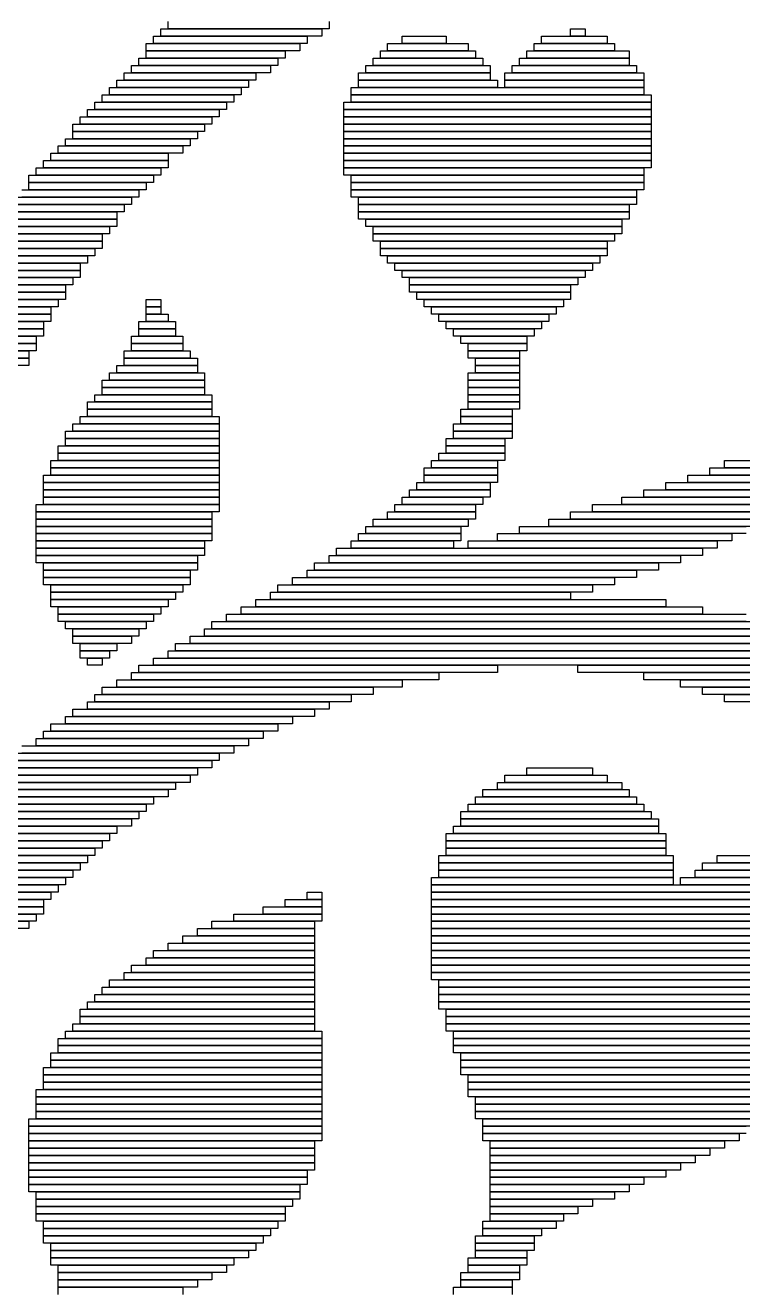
# Model space of a CAD drawing. Extents: x 48 to 975, y 50 to 982.
# Drawn here: x 613.5 to 711.5, y 659.5 to 832.5 of the extents above; entities that cross this region are included whole.
import ezdxf

# ---------------------------------------------------------------- set-up
doc = ezdxf.new("R2010")
doc.units = 0

msp = doc.modelspace()

# ---------------------------------------------------------------- linework, layer by layer
for p, q in [((633, 832), (633, 833)), ((655, 833), (655, 832)), ((631, 831), (652, 831)), ((631, 830), (631, 831)), ((632, 832), (654, 832)), ((632, 831), (632, 832)), ((654, 831), (632, 831)), ((655, 832), (633, 832)), ((652, 831), (652, 830)), ((654, 832), (654, 831)), ((665, 831), (671, 831)), ((665, 830), (665, 831)), ((671, 831), (671, 830)), ((684, 831), (693, 831)), ((684, 830), (684, 831)), ((688, 832), (690, 832)), ((688, 831), (688, 832)), ((690, 831), (688, 831)), ((690, 832), (690, 831)), ((693, 831), (693, 830)), ((630, 830), (651, 830)), ((630, 829), (630, 830)), ((651, 829), (630, 829)), ((630, 829), (649, 829)), ((630, 828), (630, 829)), ((652, 830), (631, 830)), ((649, 829), (649, 828)), ((651, 830), (651, 829)), ((662, 829), (675, 829)), ((662, 828), (662, 829)), ((663, 830), (674, 830)), ((663, 829), (663, 830)), ((674, 829), (663, 829)), ((671, 830), (665, 830)), ((674, 830), (674, 829)), ((675, 829), (675, 828)), ((682, 829), (696, 829)), ((682, 828), (682, 829)), ((683, 830), (694, 830)), ((683, 829), (683, 830)), ((694, 829), (683, 829)), ((693, 830), (684, 830)), ((694, 830), (694, 829)), ((696, 829), (696, 828)), ((628, 827), (647, 827)), ((628, 826), (628, 827)), ((629, 828), (648, 828)), ((629, 827), (629, 828)), ((648, 827), (629, 827)), ((649, 828), (630, 828)), ((647, 827), (647, 826)), ((648, 828), (648, 827)), ((660, 827), (677, 827)), ((660, 826), (660, 827)), ((661, 828), (676, 828)), ((661, 827), (661, 828)), ((676, 827), (661, 827)), ((675, 828), (662, 828)), ((676, 828), (676, 827)), ((677, 827), (677, 826)), ((680, 827), (697, 827)), ((680, 826), (680, 827)), ((681, 828), (696, 828)), ((681, 827), (681, 828)), ((696, 827), (681, 827)), ((696, 828), (682, 828)), ((696, 828), (696, 827)), ((697, 827), (697, 826)), ((627, 826), (645, 826)), ((627, 825), (627, 826)), ((647, 826), (628, 826)), ((645, 826), (645, 825)), ((659, 826), (677, 826)), ((659, 825), (659, 826)), ((677, 826), (660, 826)), ((677, 826), (677, 825)), ((679, 826), (698, 826)), ((679, 825), (679, 826)), ((697, 826), (680, 826)), ((698, 826), (698, 825)), ((625, 824), (643, 824)), ((625, 823), (625, 824)), ((626, 825), (644, 825)), ((626, 824), (626, 825)), ((644, 824), (626, 824)), ((645, 825), (627, 825)), ((643, 824), (643, 823)), ((644, 825), (644, 824)), ((658, 824), (698, 824)), ((658, 823), (658, 824)), ((677, 825), (659, 825)), ((659, 825), (678, 825)), ((659, 824), (659, 825)), ((678, 824), (659, 824)), ((678, 825), (678, 824)), ((698, 825), (679, 825)), ((679, 825), (698, 825)), ((679, 824), (679, 825)), ((698, 824), (679, 824)), ((698, 825), (698, 824)), ((698, 824), (698, 823)), ((623, 822), (641, 822)), ((623, 821), (623, 822)), ((624, 823), (642, 823)), ((624, 822), (624, 823)), ((642, 822), (624, 822)), ((643, 823), (625, 823)), ((641, 822), (641, 821)), ((642, 823), (642, 822)), ((657, 822), (699, 822)), ((657, 821), (657, 822)), ((698, 823), (658, 823)), ((658, 823), (699, 823)), ((658, 822), (658, 823)), ((699, 822), (658, 822)), ((699, 823), (699, 822)), ((699, 822), (699, 821)), ((622, 821), (640, 821)), ((622, 820), (622, 821)), ((641, 821), (623, 821)), ((640, 821), (640, 820)), ((699, 821), (657, 821)), ((657, 821), (699, 821)), ((657, 820), (657, 821)), ((699, 821), (699, 820)), ((620, 819), (638, 819)), ((620, 818), (620, 819)), ((621, 820), (639, 820)), ((621, 819), (621, 820)), ((639, 819), (621, 819)), ((640, 820), (622, 820)), ((638, 819), (638, 818)), ((639, 820), (639, 819)), ((699, 820), (657, 820)), ((657, 820), (699, 820)), ((657, 819), (657, 820)), ((699, 819), (657, 819)), ((657, 819), (699, 819)), ((657, 818), (657, 819)), ((699, 820), (699, 819)), ((699, 819), (699, 818)), ((619, 817), (636, 817)), ((619, 816), (619, 817)), ((638, 818), (620, 818)), ((620, 818), (637, 818)), ((620, 817), (620, 818)), ((637, 817), (620, 817)), ((636, 817), (636, 816)), ((637, 818), (637, 817)), ((699, 818), (657, 818)), ((657, 818), (699, 818)), ((657, 817), (657, 818)), ((699, 817), (657, 817)), ((657, 817), (699, 817)), ((657, 816), (657, 817)), ((699, 818), (699, 817)), ((699, 817), (699, 816)), ((617, 815), (633, 815)), ((617, 814), (617, 815)), ((618, 816), (635, 816)), ((618, 815), (618, 816)), ((635, 815), (618, 815)), ((636, 816), (619, 816)), ((633, 815), (633, 814)), ((635, 816), (635, 815)), ((699, 816), (657, 816)), ((657, 816), (699, 816)), ((657, 815), (657, 816)), ((699, 815), (657, 815)), ((657, 815), (699, 815)), ((657, 814), (657, 815)), ((699, 816), (699, 815)), ((699, 815), (699, 814)), ((616, 814), (633, 814)), ((616, 813), (616, 814)), ((633, 814), (617, 814)), ((633, 814), (633, 813)), ((699, 814), (657, 814)), ((657, 814), (699, 814)), ((657, 813), (657, 814)), ((699, 814), (699, 813)), ((614, 812), (631, 812)), ((614, 811), (614, 812)), ((615, 813), (632, 813)), ((615, 812), (615, 813)), ((632, 812), (615, 812)), ((633, 813), (616, 813)), ((631, 812), (631, 811)), ((632, 813), (632, 812)), ((699, 813), (657, 813)), ((657, 813), (698, 813)), ((657, 812), (657, 813)), ((698, 812), (657, 812)), ((658, 812), (698, 812)), ((658, 811), (658, 812)), ((698, 813), (698, 812)), ((698, 812), (698, 811)), ((613, 810), (629, 810)), ((631, 811), (614, 811)), ((614, 811), (630, 811)), ((614, 810), (614, 811)), ((630, 810), (614, 810)), ((629, 810), (629, 809)), ((630, 811), (630, 810)), ((698, 811), (658, 811)), ((658, 811), (698, 811)), ((658, 810), (658, 811)), ((698, 810), (658, 810)), ((658, 810), (697, 810)), ((658, 809), (658, 810)), ((697, 810), (697, 809)), ((698, 811), (698, 810)), ((611, 808), (627, 808)), ((612, 809), (628, 809)), ((628, 808), (612, 808)), ((629, 809), (613, 809)), ((627, 808), (627, 807)), ((628, 809), (628, 808)), ((697, 809), (658, 809)), ((659, 809), (697, 809)), ((659, 808), (659, 809)), ((697, 808), (659, 808)), ((659, 808), (696, 808)), ((659, 807), (659, 808)), ((696, 808), (696, 807)), ((697, 809), (697, 808)), ((627, 807), (611, 807)), ((611, 807), (626, 807)), ((626, 807), (626, 806)), ((696, 807), (659, 807)), ((659, 807), (696, 807)), ((659, 806), (659, 807)), ((696, 807), (696, 806)), ((609, 805), (625, 805)), ((610, 806), (626, 806)), ((626, 805), (610, 805)), ((626, 806), (611, 806)), ((625, 805), (625, 804)), ((626, 806), (626, 805)), ((696, 806), (659, 806)), ((660, 806), (695, 806)), ((660, 805), (660, 806)), ((695, 805), (660, 805)), ((661, 805), (695, 805)), ((661, 804), (661, 805)), ((695, 806), (695, 805)), ((695, 805), (695, 804)), ((608, 804), (624, 804)), ((624, 803), (608, 803)), ((608, 803), (624, 803)), ((625, 804), (609, 804)), ((624, 804), (624, 803)), ((624, 803), (624, 802)), ((695, 804), (661, 804)), ((661, 804), (694, 804)), ((661, 803), (661, 804)), ((694, 803), (661, 803)), ((662, 803), (693, 803)), ((662, 802), (662, 803)), ((693, 803), (693, 802)), ((694, 804), (694, 803)), ((606, 801), (622, 801)), ((607, 802), (623, 802)), ((623, 801), (607, 801)), ((624, 802), (608, 802)), ((622, 801), (622, 800)), ((623, 802), (623, 801)), ((693, 802), (662, 802)), ((662, 802), (693, 802)), ((662, 801), (662, 802)), ((693, 801), (662, 801)), ((663, 801), (692, 801)), ((663, 800), (663, 801)), ((692, 801), (692, 800)), ((693, 802), (693, 801)), ((622, 800), (606, 800)), ((606, 800), (621, 800)), ((621, 800), (621, 799)), ((692, 800), (663, 800)), ((664, 800), (691, 800)), ((664, 799), (664, 800)), ((691, 800), (691, 799)), ((605, 799), (621, 799)), ((621, 798), (605, 798)), ((605, 798), (620, 798)), ((621, 799), (606, 799)), ((620, 798), (620, 797)), ((621, 799), (621, 798)), ((691, 799), (664, 799)), ((665, 799), (690, 799)), ((665, 798), (665, 799)), ((690, 798), (665, 798)), ((666, 798), (689, 798)), ((666, 797), (666, 798)), ((689, 798), (689, 797)), ((690, 799), (690, 798)), ((594, 797), (619, 797)), ((619, 796), (594, 796)), ((594, 796), (619, 796)), ((620, 797), (605, 797)), ((619, 797), (619, 796)), ((619, 796), (619, 795)), ((689, 797), (666, 797)), ((666, 797), (688, 797)), ((666, 796), (666, 797)), ((688, 796), (666, 796)), ((667, 796), (688, 796)), ((667, 795), (667, 796)), ((688, 797), (688, 796)), ((688, 796), (688, 795)), ((619, 795), (594, 795)), ((594, 795), (618, 795)), ((618, 795), (618, 794)), ((630, 795), (632, 795)), ((630, 794), (630, 795)), ((632, 795), (632, 794)), ((688, 795), (667, 795)), ((668, 795), (687, 795)), ((668, 794), (668, 795)), ((687, 795), (687, 794)), ((618, 794), (594, 794)), ((594, 794), (617, 794)), ((617, 793), (594, 793)), ((594, 793), (617, 793)), ((617, 794), (617, 793)), ((617, 793), (617, 792)), ((632, 794), (630, 794)), ((630, 794), (632, 794)), ((630, 793), (630, 794)), ((632, 793), (630, 793)), ((630, 793), (633, 793)), ((630, 792), (630, 793)), ((632, 794), (632, 793)), ((633, 793), (633, 792)), ((687, 794), (668, 794)), ((669, 794), (686, 794)), ((669, 793), (669, 794)), ((686, 793), (669, 793)), ((670, 793), (685, 793)), ((670, 792), (670, 793)), ((685, 793), (685, 792)), ((686, 794), (686, 793)), ((617, 792), (594, 792)), ((594, 792), (616, 792)), ((616, 791), (594, 791)), ((594, 791), (616, 791)), ((616, 792), (616, 791)), ((616, 791), (616, 790)), ((629, 792), (634, 792)), ((629, 791), (629, 792)), ((634, 791), (629, 791)), ((629, 791), (634, 791)), ((629, 790), (629, 791)), ((633, 792), (630, 792)), ((634, 792), (634, 791)), ((634, 791), (634, 790)), ((685, 792), (670, 792)), ((671, 792), (684, 792)), ((671, 791), (671, 792)), ((684, 791), (671, 791)), ((672, 791), (683, 791)), ((672, 790), (672, 791)), ((683, 791), (683, 790)), ((684, 792), (684, 791)), ((616, 790), (594, 790)), ((594, 790), (615, 790)), ((615, 789), (594, 789)), ((594, 789), (615, 789)), ((615, 790), (615, 789)), ((615, 789), (615, 788)), ((628, 790), (635, 790)), ((628, 789), (628, 790)), ((635, 789), (628, 789)), ((628, 789), (635, 789)), ((628, 788), (628, 789)), ((634, 790), (629, 790)), ((635, 790), (635, 789)), ((635, 789), (635, 788)), ((683, 790), (672, 790)), ((673, 790), (682, 790)), ((673, 789), (673, 790)), ((682, 789), (673, 789)), ((674, 789), (682, 789)), ((674, 788), (674, 789)), ((682, 790), (682, 789)), ((682, 789), (682, 788)), ((593, 788), (614, 788)), ((615, 788), (594, 788)), ((614, 788), (614, 787)), ((627, 788), (636, 788)), ((627, 787), (627, 788)), ((635, 788), (628, 788)), ((636, 788), (636, 787)), ((682, 788), (674, 788)), ((674, 788), (681, 788)), ((674, 787), (674, 788)), ((681, 788), (681, 787)), ((614, 787), (593, 787)), ((593, 787), (614, 787)), ((614, 786), (593, 786)), ((614, 787), (614, 786)), ((626, 786), (637, 786)), ((626, 785), (626, 786)), ((636, 787), (627, 787)), ((627, 787), (637, 787)), ((627, 786), (627, 787)), ((637, 786), (627, 786)), ((637, 787), (637, 786)), ((637, 786), (637, 785)), ((681, 787), (674, 787)), ((675, 787), (681, 787)), ((675, 786), (675, 787)), ((681, 786), (675, 786)), ((675, 786), (681, 786)), ((675, 785), (675, 786)), ((681, 787), (681, 786)), ((681, 786), (681, 785)), ((624, 784), (638, 784)), ((624, 783), (624, 784)), ((625, 785), (638, 785)), ((625, 784), (625, 785)), ((638, 784), (625, 784)), ((637, 785), (626, 785)), ((638, 785), (638, 784)), ((638, 784), (638, 783)), ((674, 785), (681, 785)), ((674, 784), (674, 785)), ((681, 784), (674, 784)), ((674, 784), (681, 784)), ((674, 783), (674, 784)), ((681, 785), (675, 785)), ((681, 785), (681, 784)), ((681, 784), (681, 783)), ((623, 782), (639, 782)), ((623, 781), (623, 782)), ((638, 783), (624, 783)), ((624, 783), (638, 783)), ((624, 782), (624, 783)), ((638, 782), (624, 782)), ((638, 783), (638, 782)), ((639, 782), (639, 781)), ((681, 783), (674, 783)), ((674, 783), (681, 783)), ((674, 782), (674, 783)), ((681, 782), (674, 782)), ((674, 782), (681, 782)), ((674, 781), (674, 782)), ((681, 783), (681, 782)), ((681, 782), (681, 781)), ((622, 781), (639, 781)), ((622, 780), (622, 781)), ((639, 781), (623, 781)), ((639, 781), (639, 780)), ((681, 781), (674, 781)), ((674, 781), (681, 781)), ((674, 780), (674, 781)), ((681, 781), (681, 780)), ((621, 779), (640, 779)), ((621, 778), (621, 779)), ((639, 780), (622, 780)), ((622, 780), (639, 780)), ((622, 779), (622, 780)), ((639, 779), (622, 779)), ((639, 780), (639, 779)), ((640, 779), (640, 778)), ((673, 780), (680, 780)), ((673, 779), (673, 780)), ((680, 779), (673, 779)), ((673, 779), (680, 779)), ((673, 778), (673, 779)), ((681, 780), (674, 780)), ((680, 780), (680, 779)), ((680, 779), (680, 778)), ((619, 777), (640, 777)), ((619, 776), (619, 777)), ((620, 778), (640, 778)), ((620, 777), (620, 778)), ((640, 777), (620, 777)), ((640, 778), (621, 778)), ((640, 778), (640, 777)), ((640, 777), (640, 776)), ((672, 778), (680, 778)), ((672, 777), (672, 778)), ((680, 777), (672, 777)), ((672, 777), (680, 777)), ((672, 776), (672, 777)), ((680, 778), (673, 778)), ((680, 778), (680, 777)), ((680, 777), (680, 776)), ((640, 776), (619, 776)), ((619, 776), (640, 776)), ((619, 775), (619, 776)), ((640, 776), (640, 775)), ((671, 776), (679, 776)), ((671, 775), (671, 776)), ((680, 776), (672, 776)), ((679, 776), (679, 775)), ((618, 775), (640, 775)), ((618, 774), (618, 775)), ((640, 774), (618, 774)), ((618, 774), (640, 774)), ((618, 773), (618, 774)), ((640, 775), (619, 775)), ((640, 775), (640, 774)), ((640, 774), (640, 773)), ((670, 774), (679, 774)), ((670, 773), (670, 774)), ((679, 775), (671, 775)), ((671, 775), (679, 775)), ((671, 774), (671, 775)), ((679, 774), (671, 774)), ((679, 775), (679, 774)), ((679, 774), (679, 773)), ((617, 773), (640, 773)), ((617, 772), (617, 773)), ((640, 772), (617, 772)), ((617, 772), (640, 772)), ((617, 771), (617, 772)), ((640, 773), (618, 773)), ((640, 773), (640, 772)), ((640, 772), (640, 771)), ((668, 772), (678, 772)), ((668, 771), (668, 772)), ((669, 773), (678, 773)), ((669, 772), (669, 773)), ((678, 772), (669, 772)), ((679, 773), (670, 773)), ((678, 773), (678, 772)), ((678, 772), (678, 771)), ((707, 772), (727, 772)), ((707, 771), (707, 772)), ((709, 773), (729, 773)), ((709, 772), (709, 773)), ((729, 772), (709, 772)), ((616, 771), (640, 771)), ((616, 770), (616, 771)), ((640, 770), (616, 770)), ((616, 770), (640, 770)), ((616, 769), (616, 770)), ((640, 771), (617, 771)), ((640, 771), (640, 770)), ((640, 770), (640, 769)), ((667, 770), (677, 770)), ((667, 769), (667, 770)), ((678, 771), (668, 771)), ((668, 771), (678, 771)), ((668, 770), (668, 771)), ((678, 770), (668, 770)), ((677, 770), (677, 769)), ((678, 771), (678, 770)), ((701, 770), (724, 770)), ((701, 769), (701, 770)), ((704, 771), (726, 771)), ((704, 770), (704, 771)), ((726, 770), (704, 770)), ((727, 771), (707, 771)), ((640, 769), (616, 769)), ((616, 769), (640, 769)), ((616, 768), (616, 769)), ((640, 769), (640, 768)), ((666, 769), (677, 769)), ((666, 768), (666, 769)), ((677, 769), (667, 769)), ((677, 769), (677, 768)), ((698, 769), (722, 769)), ((698, 768), (698, 769)), ((724, 769), (701, 769)), ((615, 767), (640, 767)), ((615, 766), (615, 767)), ((640, 768), (616, 768)), ((616, 768), (640, 768)), ((616, 767), (616, 768)), ((640, 767), (616, 767)), ((640, 768), (640, 767)), ((640, 767), (640, 766)), ((664, 767), (675, 767)), ((664, 766), (664, 767)), ((665, 768), (676, 768)), ((665, 767), (665, 768)), ((676, 767), (665, 767)), ((677, 768), (666, 768)), ((675, 767), (675, 766)), ((676, 768), (676, 767)), ((691, 767), (719, 767)), ((691, 766), (691, 767)), ((695, 768), (720, 768)), ((695, 767), (695, 768)), ((720, 767), (695, 767)), ((722, 768), (698, 768)), ((640, 766), (615, 766)), ((615, 766), (639, 766)), ((615, 765), (615, 766)), ((639, 765), (615, 765)), ((615, 765), (639, 765)), ((615, 764), (615, 765)), ((639, 766), (639, 765)), ((639, 765), (639, 764)), ((661, 765), (674, 765)), ((661, 764), (661, 765)), ((663, 766), (675, 766)), ((663, 765), (663, 766)), ((675, 765), (663, 765)), ((675, 766), (664, 766)), ((674, 765), (674, 764)), ((675, 766), (675, 765)), ((685, 765), (715, 765)), ((685, 764), (685, 765)), ((688, 766), (717, 766)), ((688, 765), (688, 766)), ((717, 765), (688, 765)), ((719, 766), (691, 766)), ((639, 764), (615, 764)), ((615, 764), (639, 764)), ((615, 763), (615, 764)), ((639, 763), (615, 763)), ((615, 763), (639, 763)), ((615, 762), (615, 763)), ((639, 764), (639, 763)), ((639, 763), (639, 762)), ((659, 763), (673, 763)), ((659, 762), (659, 763)), ((660, 764), (673, 764)), ((660, 763), (660, 764)), ((673, 763), (660, 763)), ((674, 764), (661, 764)), ((673, 764), (673, 763)), ((673, 763), (673, 762)), ((678, 763), (710, 763)), ((678, 762), (678, 763)), ((681, 764), (712, 764)), ((681, 763), (681, 764)), ((712, 763), (681, 763)), ((715, 764), (685, 764)), ((710, 763), (710, 762)), ((639, 762), (615, 762)), ((615, 762), (638, 762)), ((615, 761), (615, 762)), ((638, 762), (638, 761)), ((658, 762), (672, 762)), ((658, 761), (658, 762)), ((673, 762), (659, 762)), ((672, 762), (672, 761)), ((674, 762), (708, 762)), ((674, 761), (674, 762)), ((710, 762), (678, 762)), ((708, 762), (708, 761)), ((638, 761), (615, 761)), ((615, 761), (638, 761)), ((615, 760), (615, 761)), ((638, 760), (615, 760)), ((615, 760), (637, 760)), ((615, 759), (615, 760)), ((637, 760), (637, 759)), ((638, 761), (638, 760)), ((655, 760), (703, 760)), ((655, 759), (655, 760)), ((656, 761), (706, 761)), ((656, 760), (656, 761)), ((706, 760), (656, 760)), ((672, 761), (658, 761)), ((708, 761), (674, 761)), ((703, 760), (703, 759)), ((706, 761), (706, 760)), ((637, 759), (615, 759)), ((616, 759), (637, 759)), ((616, 758), (616, 759)), ((637, 758), (616, 758)), ((616, 758), (636, 758)), ((616, 757), (616, 758)), ((636, 758), (636, 757)), ((637, 759), (637, 758)), ((652, 758), (697, 758)), ((652, 757), (652, 758)), ((653, 759), (700, 759)), ((653, 758), (653, 759)), ((700, 758), (653, 758)), ((703, 759), (655, 759)), ((697, 758), (697, 757)), ((700, 759), (700, 758)), ((636, 757), (616, 757)), ((616, 757), (636, 757)), ((616, 756), (616, 757)), ((636, 757), (636, 756)), ((650, 757), (694, 757)), ((650, 756), (650, 757)), ((697, 757), (652, 757)), ((694, 757), (694, 756)), ((636, 756), (616, 756)), ((617, 756), (635, 756)), ((617, 755), (617, 756)), ((635, 755), (617, 755)), ((617, 755), (634, 755)), ((617, 754), (617, 755)), ((634, 755), (634, 754)), ((635, 756), (635, 755)), ((647, 755), (688, 755)), ((647, 754), (647, 755)), ((648, 756), (691, 756)), ((648, 755), (648, 756)), ((691, 755), (648, 755)), ((694, 756), (650, 756)), ((688, 755), (688, 754)), ((691, 756), (691, 755)), ((634, 754), (617, 754)), ((617, 754), (633, 754)), ((617, 753), (617, 754)), ((633, 753), (617, 753)), ((618, 753), (632, 753)), ((618, 752), (618, 753)), ((632, 753), (632, 752)), ((633, 754), (633, 753)), ((643, 753), (706, 753)), ((643, 752), (643, 753)), ((645, 754), (701, 754)), ((645, 753), (645, 754)), ((701, 753), (645, 753)), ((688, 754), (647, 754)), ((701, 754), (701, 753)), ((706, 753), (706, 752)), ((632, 752), (618, 752)), ((618, 752), (631, 752)), ((618, 751), (618, 752)), ((631, 751), (618, 751)), ((619, 751), (630, 751)), ((619, 750), (619, 751)), ((630, 751), (630, 750)), ((631, 752), (631, 751)), ((639, 751), (716, 751)), ((639, 750), (639, 751)), ((641, 752), (712, 752)), ((641, 751), (641, 752)), ((712, 751), (641, 751)), ((706, 752), (643, 752)), ((630, 750), (619, 750)), ((620, 750), (629, 750)), ((620, 749), (620, 750)), ((629, 750), (629, 749)), ((638, 750), (721, 750)), ((638, 749), (638, 750)), ((716, 750), (639, 750)), ((629, 749), (620, 749)), ((620, 749), (628, 749)), ((620, 748), (620, 749)), ((628, 748), (620, 748)), ((621, 748), (626, 748)), ((621, 747), (621, 748)), ((626, 748), (626, 747)), ((628, 749), (628, 748)), ((634, 748), (728, 748)), ((634, 747), (634, 748)), ((636, 749), (724, 749)), ((636, 748), (636, 749)), ((724, 748), (636, 748)), ((721, 749), (638, 749)), ((626, 747), (621, 747)), ((621, 747), (625, 747)), ((621, 746), (621, 747)), ((625, 746), (621, 746)), ((622, 746), (624, 746)), ((622, 745), (622, 746)), ((624, 746), (624, 745)), ((625, 747), (625, 746)), ((631, 746), (739, 746)), ((631, 745), (631, 746)), ((633, 747), (733, 747)), ((633, 746), (633, 747)), ((733, 746), (633, 746)), ((728, 747), (634, 747)), ((624, 745), (622, 745)), ((628, 744), (670, 744)), ((628, 743), (628, 744)), ((629, 745), (678, 745)), ((629, 744), (629, 745)), ((678, 744), (629, 744)), ((739, 745), (631, 745)), ((670, 744), (670, 743)), ((678, 745), (678, 744)), ((689, 745), (800, 745)), ((689, 744), (689, 745)), ((800, 744), (689, 744)), ((698, 744), (799, 744)), ((698, 743), (698, 744)), ((626, 743), (665, 743)), ((626, 742), (626, 743)), ((670, 743), (628, 743)), ((665, 743), (665, 742)), ((799, 743), (698, 743)), ((703, 743), (798, 743)), ((703, 742), (703, 743)), ((623, 741), (658, 741)), ((623, 740), (623, 741)), ((624, 742), (661, 742)), ((624, 741), (624, 742)), ((661, 741), (624, 741)), ((665, 742), (626, 742)), ((658, 741), (658, 740)), ((661, 742), (661, 741)), ((798, 742), (703, 742)), ((706, 742), (797, 742)), ((706, 741), (706, 742)), ((797, 741), (706, 741)), ((709, 741), (796, 741)), ((709, 740), (709, 741)), ((620, 739), (653, 739)), ((620, 738), (620, 739)), ((622, 740), (655, 740)), ((622, 739), (622, 740)), ((655, 739), (622, 739)), ((658, 740), (623, 740)), ((653, 739), (653, 738)), ((655, 740), (655, 739)), ((796, 740), (709, 740)), ((617, 737), (648, 737)), ((617, 736), (617, 737)), ((619, 738), (650, 738)), ((619, 737), (619, 738)), ((650, 737), (619, 737)), ((653, 738), (620, 738)), ((648, 737), (648, 736)), ((650, 738), (650, 737)), ((616, 736), (646, 736)), ((616, 735), (616, 736)), ((648, 736), (617, 736)), ((646, 736), (646, 735)), ((613, 734), (642, 734)), ((615, 735), (644, 735)), ((615, 734), (615, 735)), ((644, 734), (615, 734)), ((646, 735), (616, 735)), ((642, 734), (642, 733)), ((644, 735), (644, 734)), ((611, 732), (639, 732)), ((612, 733), (640, 733)), ((640, 732), (612, 732)), ((642, 733), (613, 733)), ((639, 732), (639, 731)), ((640, 733), (640, 732)), ((610, 731), (637, 731)), ((639, 731), (611, 731)), ((637, 731), (637, 730)), ((682, 731), (691, 731)), ((682, 730), (682, 731)), ((691, 731), (691, 730)), ((608, 729), (634, 729)), ((609, 730), (636, 730)), ((636, 729), (609, 729)), ((637, 730), (610, 730)), ((634, 729), (634, 728)), ((636, 730), (636, 729)), ((678, 729), (695, 729)), ((678, 728), (678, 729)), ((679, 730), (693, 730)), ((679, 729), (679, 730)), ((693, 729), (679, 729)), ((691, 730), (682, 730)), ((693, 730), (693, 729)), ((695, 729), (695, 728)), ((605, 727), (631, 727)), ((607, 728), (633, 728)), ((633, 727), (607, 727)), ((634, 728), (608, 728)), ((631, 727), (631, 726)), ((633, 728), (633, 727)), ((675, 727), (697, 727)), ((675, 726), (675, 727)), ((676, 728), (696, 728)), ((676, 727), (676, 728)), ((696, 727), (676, 727)), ((695, 728), (678, 728)), ((696, 728), (696, 727)), ((697, 727), (697, 726)), ((603, 725), (629, 725)), ((604, 726), (630, 726)), ((630, 725), (604, 725)), ((631, 726), (605, 726)), ((629, 725), (629, 724)), ((630, 726), (630, 725)), ((673, 725), (699, 725)), ((673, 724), (673, 725)), ((674, 726), (698, 726)), ((674, 725), (674, 726)), ((698, 725), (674, 725)), ((697, 726), (675, 726)), ((698, 726), (698, 725)), ((699, 725), (699, 724)), ((602, 724), (628, 724)), ((629, 724), (603, 724)), ((628, 724), (628, 723)), ((699, 724), (673, 724)), ((673, 724), (700, 724)), ((673, 723), (673, 724)), ((700, 724), (700, 723)), ((600, 722), (625, 722)), ((601, 723), (626, 723)), ((626, 722), (601, 722)), ((628, 723), (602, 723)), ((625, 722), (625, 721)), ((626, 723), (626, 722)), ((671, 722), (701, 722)), ((671, 721), (671, 722)), ((672, 723), (700, 723)), ((672, 722), (672, 723)), ((700, 722), (672, 722)), ((700, 723), (673, 723)), ((700, 723), (700, 722)), ((701, 722), (701, 721)), ((598, 720), (623, 720)), ((599, 721), (624, 721)), ((624, 720), (599, 720)), ((625, 721), (600, 721)), ((623, 720), (623, 719)), ((624, 721), (624, 720)), ((701, 721), (671, 721)), ((671, 721), (701, 721)), ((671, 720), (671, 721)), ((701, 720), (671, 720)), ((671, 720), (701, 720)), ((671, 719), (671, 720)), ((701, 721), (701, 720)), ((701, 720), (701, 719)), ((596, 718), (621, 718)), ((597, 719), (622, 719)), ((622, 718), (597, 718)), ((623, 719), (598, 719)), ((621, 718), (621, 717)), ((622, 719), (622, 718)), ((670, 719), (702, 719)), ((670, 718), (670, 719)), ((702, 718), (670, 718)), ((670, 718), (702, 718)), ((670, 717), (670, 718)), ((701, 719), (671, 719)), ((702, 719), (702, 718)), ((702, 718), (702, 717)), ((706, 718), (722, 718)), ((706, 717), (706, 718)), ((708, 719), (720, 719)), ((708, 718), (708, 719)), ((720, 718), (708, 718)), ((595, 717), (620, 717)), ((621, 717), (596, 717)), ((620, 717), (620, 716)), ((702, 717), (670, 717)), ((670, 717), (702, 717)), ((670, 716), (670, 717)), ((702, 717), (702, 716)), ((705, 717), (723, 717)), ((705, 716), (705, 717)), ((722, 717), (706, 717)), ((594, 715), (618, 715)), ((620, 716), (595, 716)), ((595, 716), (619, 716)), ((619, 715), (595, 715)), ((618, 715), (618, 714)), ((619, 716), (619, 715)), ((669, 716), (702, 716)), ((669, 715), (669, 716)), ((702, 715), (669, 715)), ((669, 715), (725, 715)), ((669, 714), (669, 715)), ((702, 716), (670, 716)), ((702, 716), (702, 715)), ((703, 716), (724, 716)), ((703, 715), (703, 716)), ((724, 715), (703, 715)), ((723, 716), (705, 716)), ((592, 713), (616, 713)), ((593, 714), (617, 714)), ((617, 713), (593, 713)), ((618, 714), (594, 714)), ((616, 713), (616, 712)), ((617, 714), (617, 713)), ((649, 713), (654, 713)), ((649, 712), (649, 713)), ((652, 714), (654, 714)), ((652, 713), (652, 714)), ((654, 713), (652, 713)), ((654, 714), (654, 713)), ((654, 713), (654, 712)), ((725, 714), (669, 714)), ((669, 714), (726, 714)), ((669, 713), (669, 714)), ((726, 713), (669, 713)), ((669, 713), (727, 713)), ((669, 712), (669, 713)), ((591, 712), (616, 712)), ((616, 712), (592, 712)), ((616, 712), (616, 711)), ((646, 712), (654, 712)), ((646, 711), (646, 712)), ((654, 712), (649, 712)), ((654, 712), (654, 711)), ((727, 712), (669, 712)), ((669, 712), (727, 712)), ((669, 711), (669, 712)), ((590, 710), (614, 710)), ((616, 711), (591, 711)), ((591, 711), (615, 711)), ((615, 710), (591, 710)), ((614, 710), (614, 709)), ((615, 711), (615, 710)), ((639, 710), (653, 710)), ((639, 709), (639, 710)), ((642, 711), (654, 711)), ((642, 710), (642, 711)), ((654, 710), (642, 710)), ((654, 711), (646, 711)), ((653, 710), (653, 709)), ((654, 711), (654, 710)), ((727, 711), (669, 711)), ((669, 711), (727, 711)), ((669, 710), (669, 711)), ((727, 710), (669, 710)), ((669, 710), (728, 710)), ((669, 709), (669, 710)), ((614, 709), (590, 709)), ((635, 708), (653, 708)), ((635, 707), (635, 708)), ((637, 709), (653, 709)), ((637, 708), (637, 709)), ((653, 708), (637, 708)), ((653, 709), (639, 709)), ((653, 709), (653, 708)), ((653, 708), (653, 707)), ((728, 709), (669, 709)), ((669, 709), (728, 709)), ((669, 708), (669, 709)), ((728, 708), (669, 708)), ((669, 708), (728, 708)), ((669, 707), (669, 708)), ((631, 706), (653, 706)), ((631, 705), (631, 706)), ((633, 707), (653, 707)), ((633, 706), (633, 707)), ((653, 706), (633, 706)), ((653, 707), (635, 707)), ((653, 707), (653, 706)), ((653, 706), (653, 705)), ((728, 707), (669, 707)), ((669, 707), (728, 707)), ((669, 706), (669, 707)), ((728, 706), (669, 706)), ((669, 706), (728, 706)), ((669, 705), (669, 706)), ((630, 705), (653, 705)), ((630, 704), (630, 705)), ((653, 705), (631, 705)), ((653, 705), (653, 704)), ((728, 705), (669, 705)), ((669, 705), (728, 705)), ((669, 704), (669, 705)), ((627, 703), (653, 703)), ((627, 702), (627, 703)), ((628, 704), (653, 704)), ((628, 703), (628, 704)), ((653, 703), (628, 703)), ((653, 704), (630, 704)), ((653, 704), (653, 703)), ((653, 703), (653, 702)), ((728, 704), (669, 704)), ((669, 704), (728, 704)), ((669, 703), (669, 704)), ((728, 703), (669, 703)), ((669, 703), (728, 703)), ((669, 702), (669, 703)), ((624, 701), (653, 701)), ((624, 700), (624, 701)), ((625, 702), (653, 702)), ((625, 701), (625, 702)), ((653, 701), (625, 701)), ((653, 702), (627, 702)), ((653, 702), (653, 701)), ((653, 701), (653, 700)), ((728, 702), (669, 702)), ((670, 702), (728, 702)), ((670, 701), (670, 702)), ((728, 701), (670, 701)), ((670, 701), (728, 701)), ((670, 700), (670, 701)), ((622, 699), (653, 699)), ((622, 698), (622, 699)), ((623, 700), (653, 700)), ((623, 699), (623, 700)), ((653, 699), (623, 699)), ((653, 700), (624, 700)), ((653, 700), (653, 699)), ((653, 699), (653, 698)), ((728, 700), (670, 700)), ((670, 700), (728, 700)), ((670, 699), (670, 700)), ((728, 699), (670, 699)), ((670, 699), (727, 699)), ((670, 698), (670, 699)), ((621, 698), (653, 698)), ((621, 697), (621, 698)), ((653, 698), (622, 698)), ((653, 698), (653, 697)), ((727, 698), (670, 698)), ((671, 698), (727, 698)), ((671, 697), (671, 698)), ((620, 696), (653, 696)), ((620, 695), (620, 696)), ((653, 697), (621, 697)), ((621, 697), (653, 697)), ((621, 696), (621, 697)), ((653, 696), (621, 696)), ((653, 697), (653, 696)), ((653, 696), (653, 695)), ((727, 697), (671, 697)), ((671, 697), (726, 697)), ((671, 696), (671, 697)), ((726, 696), (671, 696)), ((671, 696), (726, 696)), ((671, 695), (671, 696)), ((618, 694), (654, 694)), ((618, 693), (618, 694)), ((619, 695), (654, 695)), ((619, 694), (619, 695)), ((654, 694), (619, 694)), ((653, 695), (620, 695)), ((654, 695), (654, 694)), ((654, 694), (654, 693)), ((726, 695), (671, 695)), ((672, 695), (725, 695)), ((672, 694), (672, 695)), ((725, 694), (672, 694)), ((672, 694), (725, 694)), ((672, 693), (672, 694)), ((617, 692), (654, 692)), ((617, 691), (617, 692)), ((654, 693), (618, 693)), ((618, 693), (654, 693)), ((618, 692), (618, 693)), ((654, 692), (618, 692)), ((654, 693), (654, 692)), ((654, 692), (654, 691)), ((725, 693), (672, 693)), ((672, 693), (724, 693)), ((672, 692), (672, 693)), ((724, 692), (672, 692)), ((673, 692), (723, 692)), ((673, 691), (673, 692)), ((654, 691), (617, 691)), ((617, 691), (654, 691)), ((617, 690), (617, 691)), ((654, 691), (654, 690)), ((723, 691), (673, 691)), ((673, 691), (722, 691)), ((673, 690), (673, 691)), ((616, 690), (654, 690)), ((616, 689), (616, 690)), ((654, 689), (616, 689)), ((616, 689), (654, 689)), ((616, 688), (616, 689)), ((654, 690), (617, 690)), ((654, 690), (654, 689)), ((654, 689), (654, 688)), ((722, 690), (673, 690)), ((673, 690), (722, 690)), ((673, 689), (673, 690)), ((722, 689), (673, 689)), ((674, 689), (721, 689)), ((674, 688), (674, 689)), ((615, 687), (654, 687)), ((615, 686), (615, 687)), ((654, 688), (616, 688)), ((616, 688), (654, 688)), ((616, 687), (616, 688)), ((654, 687), (616, 687)), ((654, 688), (654, 687)), ((654, 687), (654, 686)), ((721, 688), (674, 688)), ((674, 688), (720, 688)), ((674, 687), (674, 688)), ((720, 687), (674, 687)), ((674, 687), (719, 687)), ((674, 686), (674, 687)), ((654, 686), (615, 686)), ((615, 686), (654, 686)), ((615, 685), (615, 686)), ((654, 686), (654, 685)), ((719, 686), (674, 686)), ((675, 686), (718, 686)), ((675, 685), (675, 686)), ((654, 685), (615, 685)), ((615, 685), (654, 685)), ((615, 684), (615, 685)), ((654, 684), (615, 684)), ((615, 684), (654, 684)), ((615, 683), (615, 684)), ((654, 685), (654, 684)), ((654, 684), (654, 683)), ((718, 685), (675, 685)), ((675, 685), (716, 685)), ((675, 684), (675, 685)), ((716, 684), (675, 684)), ((675, 684), (715, 684)), ((675, 683), (675, 684)), ((614, 683), (654, 683)), ((614, 682), (614, 683)), ((654, 682), (614, 682)), ((614, 682), (654, 682)), ((614, 681), (614, 682)), ((654, 683), (615, 683)), ((654, 683), (654, 682)), ((654, 682), (654, 681)), ((715, 683), (675, 683)), ((676, 683), (714, 683)), ((676, 682), (676, 683)), ((714, 682), (676, 682)), ((676, 682), (712, 682)), ((676, 681), (676, 682)), ((654, 681), (614, 681)), ((614, 681), (654, 681)), ((614, 680), (614, 681)), ((654, 680), (614, 680)), ((614, 680), (653, 680)), ((614, 679), (614, 680)), ((653, 680), (653, 679)), ((654, 681), (654, 680)), ((712, 681), (676, 681)), ((676, 681), (711, 681)), ((676, 680), (676, 681)), ((711, 680), (676, 680)), ((677, 680), (709, 680)), ((677, 679), (677, 680)), ((709, 680), (709, 679)), ((711, 681), (711, 680)), ((653, 679), (614, 679)), ((614, 679), (653, 679)), ((614, 678), (614, 679)), ((653, 679), (653, 678)), ((709, 679), (677, 679)), ((677, 679), (707, 679)), ((677, 678), (677, 679)), ((707, 679), (707, 678)), ((653, 678), (614, 678)), ((614, 678), (653, 678)), ((614, 677), (614, 678)), ((653, 677), (614, 677)), ((614, 677), (653, 677)), ((614, 676), (614, 677)), ((653, 678), (653, 677)), ((653, 677), (653, 676)), ((707, 678), (677, 678)), ((677, 678), (705, 678)), ((677, 677), (677, 678)), ((705, 677), (677, 677)), ((677, 677), (703, 677)), ((677, 676), (677, 677)), ((703, 677), (703, 676)), ((705, 678), (705, 677)), ((653, 676), (614, 676)), ((614, 676), (652, 676)), ((614, 675), (614, 676)), ((652, 675), (614, 675)), ((614, 675), (652, 675)), ((614, 674), (614, 675)), ((652, 676), (652, 675)), ((652, 675), (652, 674)), ((703, 676), (677, 676)), ((677, 676), (701, 676)), ((677, 675), (677, 676)), ((701, 675), (677, 675)), ((677, 675), (698, 675)), ((677, 674), (677, 675)), ((698, 675), (698, 674)), ((701, 676), (701, 675)), ((652, 674), (614, 674)), ((614, 674), (651, 674)), ((614, 673), (614, 674)), ((651, 673), (614, 673)), ((615, 673), (651, 673)), ((615, 672), (615, 673)), ((651, 674), (651, 673)), ((651, 673), (651, 672)), ((698, 674), (677, 674)), ((677, 674), (696, 674)), ((677, 673), (677, 674)), ((696, 673), (677, 673)), ((677, 673), (694, 673)), ((677, 672), (677, 673)), ((694, 673), (694, 672)), ((696, 674), (696, 673)), ((651, 672), (615, 672)), ((615, 672), (650, 672)), ((615, 671), (615, 672)), ((650, 672), (650, 671)), ((694, 672), (677, 672)), ((677, 672), (691, 672)), ((677, 671), (677, 672)), ((691, 672), (691, 671)), ((650, 671), (615, 671)), ((615, 671), (649, 671)), ((615, 670), (615, 671)), ((649, 670), (615, 670)), ((615, 670), (649, 670)), ((615, 669), (615, 670)), ((649, 671), (649, 670)), ((649, 670), (649, 669)), ((691, 671), (677, 671)), ((677, 671), (689, 671)), ((677, 670), (677, 671)), ((689, 670), (677, 670)), ((677, 670), (687, 670)), ((677, 669), (677, 670)), ((687, 670), (687, 669)), ((689, 671), (689, 670)), ((649, 669), (615, 669)), ((616, 669), (648, 669)), ((616, 668), (616, 669)), ((648, 668), (616, 668)), ((616, 668), (647, 668)), ((616, 667), (616, 668)), ((647, 668), (647, 667)), ((648, 669), (648, 668)), ((676, 669), (686, 669)), ((676, 668), (676, 669)), ((686, 668), (676, 668)), ((676, 668), (684, 668)), ((676, 667), (676, 668)), ((687, 669), (677, 669)), ((684, 668), (684, 667)), ((686, 669), (686, 668)), ((647, 667), (616, 667)), ((616, 667), (646, 667)), ((616, 666), (616, 667)), ((646, 667), (646, 666)), ((675, 667), (683, 667)), ((675, 666), (675, 667)), ((684, 667), (676, 667)), ((683, 667), (683, 666)), ((646, 666), (616, 666)), ((617, 666), (645, 666)), ((617, 665), (617, 666)), ((645, 665), (617, 665)), ((617, 665), (644, 665)), ((617, 664), (617, 665)), ((644, 665), (644, 664)), ((645, 666), (645, 665)), ((683, 666), (675, 666)), ((675, 666), (683, 666)), ((675, 665), (675, 666)), ((683, 665), (675, 665)), ((675, 665), (682, 665)), ((675, 664), (675, 665)), ((682, 665), (682, 664)), ((683, 666), (683, 665)), ((644, 664), (617, 664)), ((617, 664), (642, 664)), ((617, 663), (617, 664)), ((642, 663), (617, 663)), ((618, 663), (641, 663)), ((618, 662), (618, 663)), ((641, 663), (641, 662)), ((642, 664), (642, 663)), ((674, 664), (682, 664)), ((674, 663), (674, 664)), ((682, 663), (674, 663)), ((674, 663), (681, 663)), ((674, 662), (674, 663)), ((682, 664), (675, 664)), ((681, 663), (681, 662)), ((682, 664), (682, 663)), ((641, 662), (618, 662)), ((618, 662), (639, 662)), ((618, 661), (618, 662)), ((639, 661), (618, 661)), ((618, 661), (637, 661)), ((618, 660), (618, 661)), ((637, 661), (637, 660)), ((639, 662), (639, 661)), ((673, 662), (681, 662)), ((673, 661), (673, 662)), ((681, 661), (673, 661)), ((673, 661), (680, 661)), ((673, 660), (673, 661)), ((681, 662), (674, 662)), ((680, 661), (680, 660)), ((681, 662), (681, 661)), ((637, 660), (618, 660)), ((618, 660), (635, 660)), ((618, 659), (618, 660)), ((635, 660), (635, 659)), ((672, 660), (680, 660)), ((672, 659), (672, 660)), ((680, 660), (673, 660)), ((680, 660), (680, 659))]:
    msp.add_line(p, q)

doc.saveas('drawing.dxf')
